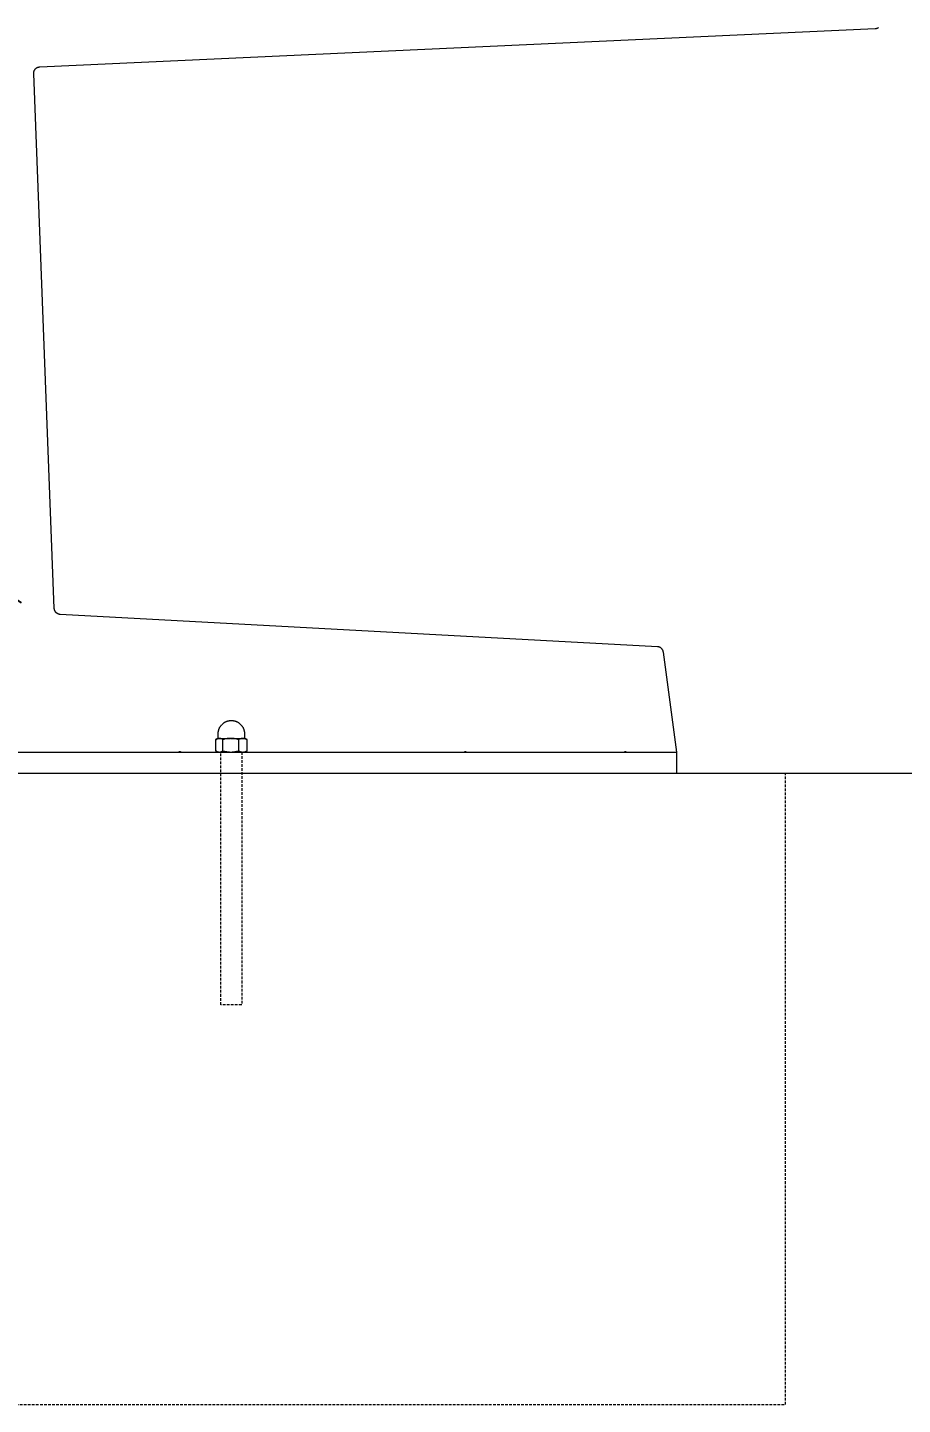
# Model space of a CAD drawing. Header units: millimetres. Extents: x -80 to 4518, y -398 to 2524.
# Drawn here: x 2265 to 2681, y 1078 to 1732 of the extents above; entities that cross this region are included whole.
import ezdxf

# ---------------------------------------------------------------- set-up
doc = ezdxf.new("R2010")
doc.units = ezdxf.units.MM
doc.linetypes.add('HIDDEN', pattern=[1.905, 1.27, -0.635])
for name, color, linetype, lineweight in [('ZANO_R', 7, 'Continuous', 0), ('ZANO_R_przerywana', 7, 'HIDDEN', 0), ('ZANO_W', 1, 'Continuous', 0)]:
    doc.layers.add(name, color=color, linetype=linetype, lineweight=lineweight)
doc.styles.add('Arial', font='arial.ttf')
doc.styles.get("Standard").update_dxf_attribs({"font": 'ARIALUNI.TTF'})
doc.dimstyles.new('pl i ang', dxfattribs={"dimtxt": 50, "dimasz": 50, "dimexe": 1.25, "dimexo": 0.625, "dimgap": 10, "dimtad": 1, "dimtoh": 1, "dimtxsty": 'Standard', "dimcen": 2.5, "dimclrd": 1, "dimclre": 1, "dimclrt": 1, "dimadec": 0, "dimazin": 0, "dimtfac": 1, "dimtmove": 0, "dimatfit": 3, "dimfxl": 1, "dimarcsym": 1})

# ---------------------------------------------------------------- blocks, each defined once
blk = doc.blocks.new('*D388')
at = {"layer": 'ZANO_W', "color": 1, "lineweight": -2}
blk.add_line((2189.64, 1454.5), (2185.06, 1488.61), dxfattribs=at)
for start, end in [(97.64193, 180), (52.45452, 75.04823), (202.59371, 225.18741)]:
    blk.add_arc((2199.97, 1377.51), 102.1, start, end, dxfattribs=at)
at = {"layer": 'ZANO_W', "color": 1}
for points in [[(2226.73, 1482.8), (2225.88, 1469.49), (2186.39, 1478.7)], [(2112.24, 1339.59), (2099.17, 1336.97), (2097.87, 1377.51)]]:
    blk.add_solid(points, dxfattribs=at)
at = {"layer": 'ZANO_W', "color": 1, "insert": (2100.03, 1464.93), "char_height": 40, "attachment_point": 5, "rotation": 48.82097, "style": 'Arial'}
blk.add_mtext('82%%d', dxfattribs=at)

msp = doc.modelspace()

# ---------------------------------------------------------------- linework, layer by layer
at = {"layer": 'ZANO_R'}
for p, q in [((2270.95, 1713.23), (2667.99, 1731.45)), ((2667.99, 1731.45), (2668.09, 1731.46)), ((2668.09, 1731.46), (2668.2, 1731.47)), ((2668.2, 1731.47), (2668.3, 1731.48)), ((2668.3, 1731.48), (2668.41, 1731.5)), ((2668.41, 1731.5), (2668.51, 1731.52)), ((2668.51, 1731.52), (2668.61, 1731.54)), ((2668.61, 1731.54), (2668.71, 1731.57)), ((2668.71, 1731.57), (2668.81, 1731.6)), ((2668.81, 1731.6), (2668.91, 1731.64)), ((2668.91, 1731.64), (2669.01, 1731.68)), ((2669.01, 1731.68), (2669.1, 1731.72)), ((2669.1, 1731.72), (2669.2, 1731.77)), ((2669.2, 1731.77), (2669.29, 1731.81)), ((2669.29, 1731.81), (2669.38, 1731.87)), ((2669.38, 1731.87), (2669.47, 1731.92)), ((2669.47, 1731.92), (2669.56, 1731.98)), ((2268.08, 1710.22), (2268.09, 1710.33)), ((2268.09, 1710.12), (2268.08, 1710.22)), ((2268.09, 1710.43), (2268.1, 1710.54)), ((2268.09, 1710.33), (2268.09, 1710.43)), ((2277.83, 1455.86), (2268.09, 1710.12)), ((2268.1, 1710.54), (2268.11, 1710.64)), ((2268.11, 1710.64), (2268.13, 1710.74)), ((2268.13, 1710.74), (2268.15, 1710.85)), ((2268.15, 1710.85), (2268.17, 1710.95)), ((2268.17, 1710.95), (2268.2, 1711.05)), ((2268.2, 1711.05), (2268.23, 1711.15)), ((2268.23, 1711.15), (2268.26, 1711.25)), ((2268.26, 1711.25), (2268.3, 1711.34)), ((2268.3, 1711.34), (2268.34, 1711.44)), ((2268.34, 1711.44), (2268.38, 1711.53)), ((2268.38, 1711.53), (2268.43, 1711.63)), ((2268.43, 1711.63), (2268.48, 1711.72)), ((2268.48, 1711.72), (2268.53, 1711.81)), ((2268.53, 1711.81), (2268.59, 1711.9)), ((2268.59, 1711.9), (2268.65, 1711.98)), ((2268.65, 1711.98), (2268.71, 1712.07)), ((2268.71, 1712.07), (2268.77, 1712.15)), ((2268.77, 1712.15), (2268.84, 1712.23)), ((2268.84, 1712.23), (2268.91, 1712.3)), ((2268.91, 1712.3), (2268.98, 1712.38)), ((2268.98, 1712.38), (2269.06, 1712.45)), ((2269.06, 1712.45), (2269.14, 1712.52)), ((2269.14, 1712.52), (2269.22, 1712.58)), ((2269.22, 1712.58), (2269.3, 1712.65)), ((2269.3, 1712.65), (2269.39, 1712.71)), ((2269.39, 1712.71), (2269.47, 1712.77)), ((2269.47, 1712.77), (2269.56, 1712.82)), ((2269.56, 1712.82), (2269.65, 1712.87)), ((2269.65, 1712.87), (2269.75, 1712.92)), ((2269.75, 1712.92), (2269.84, 1712.96)), ((2269.84, 1712.96), (2269.93, 1713.01)), ((2269.93, 1713.01), (2270.03, 1713.04)), ((2270.03, 1713.04), (2270.13, 1713.08)), ((2270.13, 1713.08), (2270.23, 1713.11)), ((2270.23, 1713.11), (2270.33, 1713.14)), ((2270.33, 1713.14), (2270.43, 1713.16)), ((2270.43, 1713.16), (2270.53, 1713.18)), ((2270.53, 1713.18), (2270.64, 1713.2)), ((2270.64, 1713.2), (2270.74, 1713.22)), ((2270.74, 1713.22), (2270.84, 1713.23)), ((2270.84, 1713.23), (2270.95, 1713.23)), ((2277.84, 1455.76), (2277.83, 1455.86)), ((2277.85, 1455.65), (2277.84, 1455.76)), ((2277.86, 1455.55), (2277.85, 1455.65)), ((2277.88, 1455.45), (2277.86, 1455.55)), ((2277.9, 1455.35), (2277.88, 1455.45)), ((2277.92, 1455.25), (2277.9, 1455.35)), ((2277.95, 1455.15), (2277.92, 1455.25)), ((2277.98, 1455.05), (2277.95, 1455.15)), ((2278.01, 1454.95), (2277.98, 1455.05)), ((2278.05, 1454.86), (2278.01, 1454.95)), ((2278.09, 1454.76), (2278.05, 1454.86)), ((2278.13, 1454.67), (2278.09, 1454.76)), ((2278.18, 1454.58), (2278.13, 1454.67)), ((2278.23, 1454.48), (2278.18, 1454.58)), ((2278.28, 1454.4), (2278.23, 1454.48)), ((2278.33, 1454.31), (2278.28, 1454.4)), ((2278.39, 1454.22), (2278.33, 1454.31)), ((2278.45, 1454.14), (2278.39, 1454.22)), ((2278.52, 1454.06), (2278.45, 1454.14)), ((2278.59, 1453.98), (2278.52, 1454.06)), ((2278.66, 1453.91), (2278.59, 1453.98)), ((2278.73, 1453.83), (2278.66, 1453.91)), ((2278.8, 1453.76), (2278.73, 1453.83)), ((2278.88, 1453.69), (2278.8, 1453.76)), ((2278.96, 1453.63), (2278.88, 1453.69)), ((2279.04, 1453.57), (2278.96, 1453.63)), ((2279.13, 1453.51), (2279.04, 1453.57)), ((2279.21, 1453.45), (2279.13, 1453.51)), ((2279.3, 1453.39), (2279.21, 1453.45)), ((2279.39, 1453.34), (2279.3, 1453.39)), ((2279.48, 1453.3), (2279.39, 1453.34)), ((2279.57, 1453.25), (2279.48, 1453.3)), ((2279.67, 1453.21), (2279.57, 1453.25)), ((2279.76, 1453.17), (2279.67, 1453.21)), ((2279.86, 1453.14), (2279.76, 1453.17)), ((2279.96, 1453.1), (2279.86, 1453.14)), ((2280.06, 1453.08), (2279.96, 1453.1)), ((2280.16, 1453.05), (2280.06, 1453.08)), ((2280.26, 1453.03), (2280.16, 1453.05)), ((2280.36, 1453.01), (2280.26, 1453.03)), ((2280.46, 1453), (2280.36, 1453.01)), ((2280.57, 1452.99), (2280.46, 1453)), ((2280.67, 1452.98), (2280.57, 1452.99)), ((2564.48, 1437.64), (2280.67, 1452.98)), ((2564.58, 1437.63), (2564.48, 1437.64)), ((2564.68, 1437.62), (2564.58, 1437.63)), ((2564.78, 1437.61), (2564.68, 1437.62)), ((2564.89, 1437.59), (2564.78, 1437.61)), ((2564.99, 1437.57), (2564.89, 1437.59)), ((2565.09, 1437.54), (2564.99, 1437.57)), ((2565.19, 1437.51), (2565.09, 1437.54)), ((2565.29, 1437.48), (2565.19, 1437.51)), ((2565.39, 1437.45), (2565.29, 1437.48)), ((2565.48, 1437.41), (2565.39, 1437.45)), ((2565.58, 1437.37), (2565.48, 1437.41)), ((2565.67, 1437.32), (2565.58, 1437.37)), ((2565.76, 1437.27), (2565.67, 1437.32)), ((2565.85, 1437.22), (2565.76, 1437.27)), ((2565.94, 1437.17), (2565.85, 1437.22)), ((2566.03, 1437.11), (2565.94, 1437.17)), ((2566.11, 1437.05), (2566.03, 1437.11)), ((2566.19, 1436.98), (2566.11, 1437.05)), ((2566.27, 1436.92), (2566.19, 1436.98)), ((2566.35, 1436.85), (2566.27, 1436.92)), ((2566.42, 1436.78), (2566.35, 1436.85)), ((2566.5, 1436.7), (2566.42, 1436.78)), ((2566.57, 1436.63), (2566.5, 1436.7)), ((2566.63, 1436.55), (2566.57, 1436.63)), ((2566.7, 1436.46), (2566.63, 1436.55)), ((2566.76, 1436.38), (2566.7, 1436.46)), ((2566.82, 1436.3), (2566.76, 1436.38)), ((2566.87, 1436.21), (2566.82, 1436.3)), ((2566.93, 1436.12), (2566.87, 1436.21)), ((2566.98, 1436.03), (2566.93, 1436.12)), ((2567.02, 1435.93), (2566.98, 1436.03)), ((2567.06, 1435.84), (2567.02, 1435.93)), ((2567.1, 1435.74), (2567.06, 1435.84)), ((2567.14, 1435.65), (2567.1, 1435.74)), ((2567.17, 1435.55), (2567.14, 1435.65)), ((2567.2, 1435.45), (2567.17, 1435.55)), ((2567.23, 1435.35), (2567.2, 1435.45)), ((2567.25, 1435.25), (2567.23, 1435.35)), ((2567.27, 1435.15), (2567.25, 1435.25)), ((2567.29, 1435.04), (2567.27, 1435.15)), ((2573.67, 1387.51), (2567.29, 1435.04)), ((2357.25, 1400.44), (2357.4, 1400.59)), ((2357.4, 1400.59), (2357.55, 1400.75)), ((2357.55, 1400.75), (2357.7, 1400.9)), ((2357.7, 1400.9), (2357.86, 1401.04)), ((2357.86, 1401.04), (2358.02, 1401.18)), ((2358.02, 1401.18), (2358.19, 1401.31)), ((2358.19, 1401.31), (2358.36, 1401.43)), ((2358.36, 1401.43), (2358.54, 1401.55)), ((2358.54, 1401.55), (2358.72, 1401.67)), ((2358.72, 1401.67), (2358.9, 1401.78)), ((2358.9, 1401.78), (2359.09, 1401.88)), ((2359.09, 1401.88), (2359.28, 1401.97)), ((2359.28, 1401.97), (2359.48, 1402.06)), ((2359.48, 1402.06), (2359.67, 1402.14)), ((2359.67, 1402.14), (2359.87, 1402.22)), ((2359.87, 1402.22), (2360.07, 1402.28)), ((2360.07, 1402.28), (2360.28, 1402.35)), ((2360.28, 1402.35), (2360.49, 1402.4)), ((2360.49, 1402.4), (2360.69, 1402.45)), ((2360.69, 1402.45), (2360.9, 1402.49)), ((2360.9, 1402.49), (2361.11, 1402.52)), ((2361.11, 1402.52), (2361.33, 1402.54)), ((2361.33, 1402.54), (2361.54, 1402.56)), ((2361.54, 1402.56), (2361.75, 1402.57)), ((2361.75, 1402.57), (2361.97, 1402.58)), ((2361.97, 1402.58), (2362.18, 1402.57)), ((2362.18, 1402.57), (2362.39, 1402.56)), ((2362.39, 1402.56), (2362.6, 1402.54)), ((2362.6, 1402.54), (2362.82, 1402.52)), ((2362.82, 1402.52), (2363.03, 1402.49)), ((2363.03, 1402.49), (2363.24, 1402.45)), ((2363.24, 1402.45), (2363.45, 1402.4)), ((2363.45, 1402.4), (2363.65, 1402.35)), ((2363.65, 1402.35), (2363.86, 1402.28)), ((2363.86, 1402.28), (2364.06, 1402.22)), ((2364.06, 1402.22), (2364.26, 1402.14)), ((2364.26, 1402.14), (2364.46, 1402.06)), ((2364.46, 1402.06), (2364.65, 1401.97)), ((2364.65, 1401.97), (2364.84, 1401.88)), ((2364.84, 1401.88), (2365.03, 1401.78)), ((2365.03, 1401.78), (2365.21, 1401.67)), ((2365.21, 1401.67), (2365.39, 1401.55)), ((2365.39, 1401.55), (2365.57, 1401.43)), ((2365.57, 1401.43), (2365.74, 1401.31)), ((2365.74, 1401.31), (2365.91, 1401.18)), ((2365.91, 1401.18), (2366.07, 1401.04)), ((2366.07, 1401.04), (2366.23, 1400.9)), ((2366.23, 1400.9), (2366.38, 1400.75)), ((2366.38, 1400.75), (2366.53, 1400.59)), ((2366.53, 1400.59), (2366.68, 1400.44)), ((2354.68, 1393.62), (2355.47, 1394.08)), ((2355.35, 1393.93), (2355.25, 1393.89)), ((2355.45, 1393.96), (2355.35, 1393.93)), ((2355.56, 1393.99), (2355.45, 1393.96)), ((2355.47, 1394.08), (2355.47, 1394.08)), ((2355.47, 1394.08), (2355.47, 1394.08)), ((2355.47, 1394.08), (2355.47, 1394.08)), ((2355.47, 1394.08), (2355.47, 1394.08)), ((2355.47, 1394.08), (2355.47, 1394.08)), ((2355.47, 1394.08), (2355.47, 1394.08)), ((2355.47, 1394.08), (2355.51, 1394.08)), ((2355.51, 1394.08), (2355.64, 1394.08)), ((2355.67, 1394.01), (2355.56, 1393.99)), ((2355.6, 1394.08), (2355.72, 1394.2)), ((2355.64, 1394.08), (2356.16, 1394.08)), ((2355.78, 1394.03), (2355.67, 1394.01)), ((2355.72, 1396.54), (2355.73, 1396.75)), ((2355.72, 1396.33), (2355.72, 1396.54)), ((2355.72, 1394.2), (2355.72, 1396.33)), ((2355.73, 1396.75), (2355.75, 1396.97)), ((2355.75, 1396.97), (2355.77, 1397.18)), ((2355.77, 1397.18), (2355.81, 1397.39)), ((2355.88, 1394.05), (2355.78, 1394.03)), ((2355.81, 1397.39), (2355.85, 1397.6)), ((2355.85, 1397.6), (2355.89, 1397.81)), ((2355.99, 1394.06), (2355.88, 1394.05)), ((2355.89, 1397.81), (2355.95, 1398.01)), ((2355.95, 1398.01), (2356.01, 1398.22)), ((2356.1, 1394.07), (2355.99, 1394.06)), ((2356.01, 1398.22), (2356.08, 1398.42)), ((2356.08, 1398.42), (2356.15, 1398.62)), ((2356.21, 1394.08), (2356.1, 1394.07)), ((2356.15, 1398.62), (2356.23, 1398.82)), ((2356.32, 1394.07), (2356.21, 1394.08)), ((2356.23, 1398.82), (2356.32, 1399.01)), ((2356.26, 1394.08), (2361.58, 1394.08)), ((2356.32, 1399.01), (2356.42, 1399.2)), ((2356.43, 1394.06), (2356.32, 1394.07)), ((2356.42, 1399.2), (2356.52, 1399.39)), ((2356.54, 1394.05), (2356.43, 1394.06)), ((2356.52, 1399.39), (2356.63, 1399.57)), ((2356.65, 1394.03), (2356.54, 1394.05)), ((2356.63, 1399.57), (2356.74, 1399.76)), ((2356.75, 1394.01), (2356.65, 1394.03)), ((2356.74, 1399.76), (2356.86, 1399.93)), ((2356.86, 1393.99), (2356.75, 1394.01)), ((2356.86, 1399.93), (2356.99, 1400.1)), ((2356.97, 1393.96), (2356.86, 1393.99)), ((2357.07, 1393.93), (2356.97, 1393.96)), ((2356.99, 1400.1), (2357.12, 1400.27)), ((2357.18, 1393.89), (2357.07, 1393.93)), ((2357.12, 1400.27), (2357.25, 1400.44)), ((2360.02, 1393.95), (2359.6, 1393.89)), ((2360.44, 1394), (2360.02, 1393.95)), ((2360.86, 1394.04), (2360.44, 1394)), ((2361.28, 1394.07), (2360.86, 1394.04)), ((2361.71, 1394.08), (2361.28, 1394.07)), ((2362.13, 1394.07), (2361.71, 1394.08)), ((2361.82, 1394.08), (2367.41, 1394.08)), ((2362.55, 1394.04), (2362.13, 1394.07)), ((2362.97, 1394), (2362.55, 1394.04)), ((2363.39, 1393.95), (2362.97, 1394)), ((2363.81, 1393.89), (2363.39, 1393.95)), ((2366.49, 1393.93), (2366.35, 1393.89)), ((2366.63, 1393.97), (2366.49, 1393.93)), ((2366.76, 1394), (2366.63, 1393.97)), ((2366.68, 1400.44), (2366.81, 1400.27)), ((2366.9, 1394.02), (2366.76, 1394)), ((2366.81, 1400.27), (2366.95, 1400.1)), ((2367.04, 1394.04), (2366.9, 1394.02)), ((2366.95, 1400.1), (2367.07, 1399.93)), ((2367.18, 1394.06), (2367.04, 1394.04)), ((2367.07, 1399.93), (2367.19, 1399.76)), ((2367.32, 1394.07), (2367.18, 1394.06)), ((2367.19, 1399.76), (2367.31, 1399.57)), ((2367.31, 1399.57), (2367.41, 1399.39)), ((2367.46, 1394.08), (2367.32, 1394.07)), ((2367.41, 1399.39), (2367.51, 1399.2)), ((2367.6, 1394.07), (2367.46, 1394.08)), ((2367.51, 1399.2), (2367.61, 1399.01)), ((2367.52, 1394.08), (2368.47, 1394.08)), ((2367.74, 1394.06), (2367.6, 1394.07)), ((2367.61, 1399.01), (2367.7, 1398.82)), ((2367.7, 1398.82), (2367.78, 1398.62)), ((2367.88, 1394.04), (2367.74, 1394.06)), ((2367.78, 1398.62), (2367.85, 1398.42)), ((2367.85, 1398.42), (2367.92, 1398.22)), ((2368.02, 1394.02), (2367.88, 1394.04)), ((2367.92, 1398.22), (2367.98, 1398.01)), ((2367.98, 1398.01), (2368.04, 1397.81)), ((2368.16, 1394), (2368.02, 1394.02)), ((2368.04, 1397.81), (2368.08, 1397.6)), ((2368.08, 1397.6), (2368.12, 1397.39)), ((2368.12, 1397.39), (2368.16, 1397.18)), ((2368.16, 1397.18), (2368.18, 1396.97)), ((2368.3, 1393.97), (2368.16, 1394)), ((2368.18, 1396.97), (2368.2, 1396.75)), ((2368.2, 1396.75), (2368.21, 1396.54)), ((2368.21, 1396.54), (2368.22, 1396.33)), ((2368.22, 1396.33), (2368.22, 1394.2)), ((2368.22, 1394.2), (2368.22, 1394.19)), ((2368.22, 1394.19), (2368.22, 1394.19)), ((2368.22, 1394.19), (2368.22, 1394.19)), ((2368.22, 1394.19), (2368.22, 1394.18)), ((2368.22, 1394.18), (2368.22, 1394.18)), ((2368.22, 1394.18), (2368.22, 1394.17)), ((2368.22, 1394.17), (2368.22, 1394.17)), ((2368.22, 1394.17), (2368.22, 1394.16)), ((2368.22, 1394.16), (2368.22, 1394.16)), ((2368.22, 1394.16), (2368.22, 1394.16)), ((2368.22, 1394.16), (2368.22, 1394.15)), ((2368.22, 1394.15), (2368.23, 1394.15)), ((2368.23, 1394.15), (2368.23, 1394.15)), ((2368.23, 1394.15), (2368.23, 1394.14)), ((2368.23, 1394.14), (2368.23, 1394.14)), ((2368.23, 1394.14), (2368.23, 1394.13)), ((2368.23, 1394.13), (2368.24, 1394.13)), ((2368.24, 1394.13), (2368.24, 1394.13)), ((2368.24, 1394.13), (2368.24, 1394.12)), ((2368.24, 1394.12), (2368.24, 1394.12)), ((2368.24, 1394.12), (2368.25, 1394.12)), ((2368.25, 1394.12), (2368.25, 1394.11)), ((2368.25, 1394.11), (2368.25, 1394.11)), ((2368.25, 1394.11), (2368.25, 1394.11)), ((2368.25, 1394.11), (2368.26, 1394.11)), ((2368.26, 1394.11), (2368.26, 1394.1)), ((2368.26, 1394.1), (2368.26, 1394.1)), ((2368.26, 1394.1), (2368.27, 1394.1)), ((2368.27, 1394.1), (2368.27, 1394.1)), ((2368.27, 1394.1), (2368.27, 1394.09)), ((2368.27, 1394.09), (2368.28, 1394.09)), ((2368.28, 1394.09), (2368.28, 1394.09)), ((2368.28, 1394.09), (2368.29, 1394.09)), ((2368.29, 1394.09), (2368.29, 1394.09)), ((2368.29, 1394.09), (2368.29, 1394.08)), ((2368.29, 1394.08), (2368.3, 1394.08)), ((2368.3, 1394.08), (2368.3, 1394.08)), ((2368.3, 1394.08), (2368.31, 1394.08)), ((2368.43, 1393.93), (2368.3, 1393.97)), ((2368.31, 1394.08), (2368.31, 1394.08)), ((2368.31, 1394.08), (2368.31, 1394.08)), ((2368.31, 1394.08), (2368.32, 1394.08)), ((2368.57, 1393.89), (2368.43, 1393.93)), ((2368.47, 1394.08), (2369.31, 1393.59)), ((2241.12, 1387.51), (2569.82, 1387.51)), ((2336.77, 1387.51), (2336.79, 1387.53)), ((2336.79, 1387.53), (2336.82, 1387.55)), ((2336.82, 1387.55), (2336.84, 1387.57)), ((2336.84, 1387.57), (2336.87, 1387.6)), ((2336.87, 1387.6), (2336.9, 1387.62)), ((2336.9, 1387.62), (2336.92, 1387.63)), ((2336.92, 1387.63), (2336.95, 1387.65)), ((2336.95, 1387.65), (2336.98, 1387.67)), ((2336.98, 1387.67), (2337.01, 1387.69)), ((2337.01, 1387.69), (2337.04, 1387.7)), ((2337.04, 1387.7), (2337.07, 1387.72)), ((2337.07, 1387.72), (2337.11, 1387.73)), ((2337.11, 1387.73), (2337.14, 1387.74)), ((2337.14, 1387.74), (2337.17, 1387.75)), ((2337.17, 1387.75), (2337.2, 1387.76)), ((2337.2, 1387.76), (2337.24, 1387.77)), ((2337.24, 1387.77), (2337.27, 1387.78)), ((2337.27, 1387.78), (2337.3, 1387.78)), ((2337.3, 1387.78), (2337.34, 1387.79)), ((2337.34, 1387.79), (2337.37, 1387.79)), ((2337.37, 1387.79), (2337.4, 1387.8)), ((2337.4, 1387.8), (2337.44, 1387.8)), ((2337.44, 1387.8), (2337.47, 1387.8)), ((2337.47, 1387.8), (2337.51, 1387.8)), ((2337.51, 1387.8), (2337.54, 1387.8)), ((2337.54, 1387.8), (2337.57, 1387.79)), ((2337.57, 1387.79), (2337.61, 1387.79)), ((2337.61, 1387.79), (2337.64, 1387.78)), ((2337.64, 1387.78), (2337.68, 1387.78)), ((2337.68, 1387.78), (2337.71, 1387.77)), ((2337.71, 1387.77), (2337.74, 1387.76)), ((2337.74, 1387.76), (2337.77, 1387.75)), ((2337.77, 1387.75), (2337.81, 1387.74)), ((2337.81, 1387.74), (2337.84, 1387.73)), ((2337.84, 1387.73), (2337.87, 1387.72)), ((2337.87, 1387.72), (2337.9, 1387.7)), ((2337.9, 1387.7), (2337.93, 1387.69)), ((2337.93, 1387.69), (2337.96, 1387.67)), ((2337.96, 1387.67), (2337.99, 1387.65)), ((2337.99, 1387.65), (2338.02, 1387.63)), ((2338.02, 1387.63), (2338.05, 1387.62)), ((2338.05, 1387.62), (2338.08, 1387.6)), ((2338.08, 1387.6), (2338.1, 1387.57)), ((2338.1, 1387.57), (2338.13, 1387.55)), ((2338.13, 1387.55), (2338.15, 1387.53)), ((2338.15, 1387.53), (2338.18, 1387.51)), ((2354.56, 1393.56), (2354.47, 1393.5)), ((2354.47, 1393.5), (2354.47, 1388.16)), ((2354.47, 1388.16), (2354.56, 1388.1)), ((2354.65, 1393.62), (2354.56, 1393.56)), ((2354.56, 1388.1), (2354.65, 1388.04)), ((2354.75, 1393.67), (2354.65, 1393.62)), ((2354.65, 1388.04), (2354.75, 1387.99)), ((2355.47, 1387.58), (2354.68, 1388.03)), ((2354.84, 1393.72), (2354.75, 1393.67)), ((2354.75, 1387.99), (2354.84, 1387.93)), ((2354.94, 1393.77), (2354.84, 1393.72)), ((2354.84, 1387.93), (2354.94, 1387.89)), ((2355.04, 1393.81), (2354.94, 1393.77)), ((2354.94, 1387.89), (2355.04, 1387.84)), ((2355.47, 1387.58), (2354.97, 1387.58)), ((2355.14, 1393.85), (2355.04, 1393.81)), ((2355.04, 1387.84), (2355.14, 1387.8)), ((2355.25, 1393.89), (2355.14, 1393.85)), ((2355.14, 1387.8), (2355.25, 1387.76)), ((2355.25, 1387.76), (2355.35, 1387.73)), ((2355.35, 1387.73), (2355.45, 1387.7)), ((2355.45, 1387.7), (2355.56, 1387.67)), ((2355.47, 1387.58), (2356.16, 1387.58)), ((2355.56, 1387.67), (2355.67, 1387.64)), ((2355.67, 1387.64), (2355.78, 1387.62)), ((2355.78, 1387.62), (2355.88, 1387.61)), ((2355.88, 1387.61), (2355.99, 1387.59)), ((2355.99, 1387.59), (2356.1, 1387.58)), ((2356.1, 1387.58), (2356.21, 1387.58)), ((2356.21, 1387.58), (2356.32, 1387.58)), ((2356.26, 1387.58), (2361.6, 1387.58)), ((2356.32, 1387.58), (2356.43, 1387.59)), ((2356.43, 1387.59), (2356.54, 1387.61)), ((2356.54, 1387.61), (2356.65, 1387.62)), ((2356.65, 1387.62), (2356.75, 1387.64)), ((2356.75, 1387.64), (2356.86, 1387.67)), ((2356.86, 1387.67), (2356.97, 1387.7)), ((2356.97, 1387.7), (2357.07, 1387.73)), ((2357.07, 1387.73), (2357.18, 1387.76)), ((2357.28, 1393.85), (2357.18, 1393.89)), ((2357.18, 1387.76), (2357.28, 1387.8)), ((2357.38, 1393.81), (2357.28, 1393.85)), ((2357.28, 1387.8), (2357.38, 1387.84)), ((2357.48, 1393.77), (2357.38, 1393.81)), ((2357.38, 1387.84), (2357.48, 1387.89)), ((2357.58, 1393.72), (2357.48, 1393.77)), ((2357.48, 1387.89), (2357.58, 1387.93)), ((2357.68, 1393.67), (2357.58, 1393.72)), ((2357.58, 1387.93), (2357.68, 1387.99)), ((2357.77, 1393.62), (2357.68, 1393.67)), ((2357.68, 1387.99), (2357.77, 1388.04)), ((2357.86, 1393.56), (2357.77, 1393.62)), ((2357.77, 1388.04), (2357.86, 1388.1)), ((2357.96, 1393.5), (2357.86, 1393.56)), ((2357.86, 1388.1), (2357.96, 1388.16)), ((2358.36, 1393.61), (2357.96, 1393.5)), ((2357.96, 1388.16), (2357.96, 1393.5)), ((2357.96, 1388.16), (2358.36, 1388.04)), ((2358.77, 1393.72), (2358.36, 1393.61)), ((2358.36, 1388.04), (2358.77, 1387.94)), ((2359.19, 1393.81), (2358.77, 1393.72)), ((2358.77, 1387.94), (2359.19, 1387.85)), ((2359.6, 1393.89), (2359.19, 1393.81)), ((2359.19, 1387.85), (2359.6, 1387.77)), ((2359.6, 1387.77), (2360.02, 1387.7)), ((2360.02, 1387.7), (2360.44, 1387.65)), ((2360.44, 1387.65), (2360.86, 1387.61)), ((2360.86, 1387.61), (2361.28, 1387.59)), ((2361.28, 1387.59), (2361.71, 1387.58)), ((2361.71, 1387.58), (2362.13, 1387.59)), ((2361.82, 1387.58), (2367.41, 1387.58)), ((2362.13, 1387.59), (2362.55, 1387.61)), ((2362.55, 1387.61), (2362.97, 1387.65)), ((2362.97, 1387.65), (2363.39, 1387.7)), ((2363.39, 1387.7), (2363.81, 1387.77)), ((2364.23, 1393.81), (2363.81, 1393.89)), ((2363.81, 1387.77), (2364.23, 1387.85)), ((2364.64, 1393.72), (2364.23, 1393.81)), ((2364.23, 1387.85), (2364.64, 1387.94)), ((2365.05, 1393.61), (2364.64, 1393.72)), ((2364.64, 1387.94), (2365.05, 1388.04)), ((2365.46, 1393.5), (2365.05, 1393.61)), ((2365.05, 1388.04), (2365.46, 1388.16)), ((2365.58, 1393.57), (2365.46, 1393.5)), ((2365.46, 1388.16), (2365.46, 1393.5)), ((2365.46, 1388.16), (2365.58, 1388.09)), ((2365.7, 1393.63), (2365.58, 1393.57)), ((2365.58, 1388.09), (2365.7, 1388.02)), ((2365.83, 1393.69), (2365.7, 1393.63)), ((2365.7, 1388.02), (2365.83, 1387.96)), ((2365.96, 1393.75), (2365.83, 1393.69)), ((2365.83, 1387.96), (2365.96, 1387.91)), ((2366.09, 1393.8), (2365.96, 1393.75)), ((2365.96, 1387.91), (2366.09, 1387.85)), ((2366.22, 1393.85), (2366.09, 1393.8)), ((2366.09, 1387.85), (2366.22, 1387.81)), ((2366.35, 1393.89), (2366.22, 1393.85)), ((2366.22, 1387.81), (2366.35, 1387.76)), ((2366.35, 1387.76), (2366.49, 1387.72)), ((2366.49, 1387.72), (2366.63, 1387.69)), ((2366.63, 1387.69), (2366.76, 1387.66)), ((2366.76, 1387.66), (2366.9, 1387.63)), ((2366.9, 1387.63), (2367.04, 1387.61)), ((2367.04, 1387.61), (2367.18, 1387.6)), ((2367.18, 1387.6), (2367.32, 1387.58)), ((2367.32, 1387.58), (2367.46, 1387.58)), ((2367.46, 1387.58), (2367.6, 1387.58)), ((2367.52, 1387.58), (2368.47, 1387.58)), ((2367.6, 1387.58), (2367.74, 1387.6)), ((2367.74, 1387.6), (2367.88, 1387.61)), ((2367.88, 1387.61), (2368.02, 1387.63)), ((2368.02, 1387.63), (2368.16, 1387.66)), ((2368.16, 1387.66), (2368.3, 1387.69)), ((2368.3, 1387.69), (2368.43, 1387.72)), ((2368.43, 1387.72), (2368.57, 1387.76)), ((2369.31, 1388.06), (2368.47, 1387.58)), ((2368.97, 1387.58), (2368.47, 1387.58)), ((2368.7, 1393.85), (2368.57, 1393.89)), ((2368.57, 1387.76), (2368.7, 1387.81)), ((2368.83, 1393.8), (2368.7, 1393.85)), ((2368.7, 1387.81), (2368.83, 1387.85)), ((2368.96, 1393.75), (2368.83, 1393.8)), ((2368.83, 1387.85), (2368.96, 1387.91)), ((2369.09, 1393.69), (2368.96, 1393.75)), ((2368.96, 1387.91), (2369.09, 1387.96)), ((2369.22, 1393.63), (2369.09, 1393.69)), ((2369.09, 1387.96), (2369.22, 1388.02)), ((2369.34, 1393.57), (2369.22, 1393.63)), ((2369.22, 1388.02), (2369.34, 1388.09)), ((2369.31, 1393.59), (2369.46, 1393.5)), ((2369.46, 1388.16), (2369.31, 1388.06)), ((2369.46, 1393.5), (2369.34, 1393.57)), ((2369.34, 1388.09), (2369.46, 1388.16)), ((2369.46, 1388.16), (2369.46, 1393.5)), ((2472.45, 1387.51), (2472.48, 1387.53)), ((2472.48, 1387.53), (2472.5, 1387.55)), ((2472.5, 1387.55), (2472.53, 1387.57)), ((2472.53, 1387.57), (2472.55, 1387.6)), ((2472.55, 1387.6), (2472.58, 1387.62)), ((2472.58, 1387.62), (2472.61, 1387.63)), ((2472.61, 1387.63), (2472.64, 1387.65)), ((2472.64, 1387.65), (2472.67, 1387.67)), ((2472.67, 1387.67), (2472.7, 1387.69)), ((2472.7, 1387.69), (2472.73, 1387.7)), ((2472.73, 1387.7), (2472.76, 1387.72)), ((2472.76, 1387.72), (2472.79, 1387.73)), ((2472.79, 1387.73), (2472.82, 1387.74)), ((2472.82, 1387.74), (2472.86, 1387.75)), ((2472.86, 1387.75), (2472.89, 1387.76)), ((2472.89, 1387.76), (2472.92, 1387.77)), ((2472.92, 1387.77), (2472.95, 1387.78)), ((2472.95, 1387.78), (2472.99, 1387.78)), ((2472.99, 1387.78), (2473.02, 1387.79)), ((2473.02, 1387.79), (2473.06, 1387.79)), ((2473.06, 1387.79), (2473.09, 1387.8)), ((2473.09, 1387.8), (2473.12, 1387.8)), ((2473.12, 1387.8), (2473.16, 1387.8)), ((2473.16, 1387.8), (2473.19, 1387.8)), ((2473.19, 1387.8), (2473.23, 1387.8)), ((2473.23, 1387.8), (2473.26, 1387.79)), ((2473.26, 1387.79), (2473.29, 1387.79)), ((2473.29, 1387.79), (2473.33, 1387.78)), ((2473.33, 1387.78), (2473.36, 1387.78)), ((2473.36, 1387.78), (2473.39, 1387.77)), ((2473.39, 1387.77), (2473.43, 1387.76)), ((2473.43, 1387.76), (2473.46, 1387.75)), ((2473.46, 1387.75), (2473.49, 1387.74)), ((2473.49, 1387.74), (2473.52, 1387.73)), ((2473.52, 1387.73), (2473.56, 1387.72)), ((2473.56, 1387.72), (2473.59, 1387.7)), ((2473.59, 1387.7), (2473.62, 1387.69)), ((2473.62, 1387.69), (2473.65, 1387.67)), ((2473.65, 1387.67), (2473.68, 1387.65)), ((2473.68, 1387.65), (2473.71, 1387.63)), ((2473.71, 1387.63), (2473.73, 1387.62)), ((2473.73, 1387.62), (2473.76, 1387.6)), ((2473.76, 1387.6), (2473.79, 1387.57)), ((2473.79, 1387.57), (2473.82, 1387.55)), ((2473.82, 1387.55), (2473.84, 1387.53)), ((2473.84, 1387.53), (2473.87, 1387.51)), ((2548.47, 1387.51), (2548.49, 1387.53)), ((2548.49, 1387.53), (2548.52, 1387.55)), ((2548.52, 1387.55), (2548.54, 1387.57)), ((2548.54, 1387.57), (2548.57, 1387.6)), ((2548.57, 1387.6), (2548.6, 1387.62)), ((2548.6, 1387.62), (2548.62, 1387.63)), ((2548.62, 1387.63), (2548.65, 1387.65)), ((2548.65, 1387.65), (2548.68, 1387.67)), ((2548.68, 1387.67), (2548.71, 1387.69)), ((2548.71, 1387.69), (2548.74, 1387.7)), ((2548.74, 1387.7), (2548.77, 1387.72)), ((2548.77, 1387.72), (2548.81, 1387.73)), ((2548.81, 1387.73), (2548.84, 1387.74)), ((2548.84, 1387.74), (2548.87, 1387.75)), ((2548.87, 1387.75), (2548.9, 1387.76)), ((2548.9, 1387.76), (2548.94, 1387.77)), ((2548.94, 1387.77), (2548.97, 1387.78)), ((2548.97, 1387.78), (2549, 1387.78)), ((2549, 1387.78), (2549.04, 1387.79)), ((2549.04, 1387.79), (2549.07, 1387.79)), ((2549.07, 1387.79), (2549.1, 1387.8)), ((2549.1, 1387.8), (2549.14, 1387.8)), ((2549.14, 1387.8), (2549.17, 1387.8)), ((2549.17, 1387.8), (2549.21, 1387.8)), ((2549.21, 1387.8), (2549.24, 1387.8)), ((2549.24, 1387.8), (2549.27, 1387.79)), ((2549.27, 1387.79), (2549.31, 1387.79)), ((2549.31, 1387.79), (2549.34, 1387.78)), ((2549.34, 1387.78), (2549.38, 1387.78)), ((2549.38, 1387.78), (2549.41, 1387.77)), ((2549.41, 1387.77), (2549.44, 1387.76)), ((2549.44, 1387.76), (2549.47, 1387.75)), ((2549.47, 1387.75), (2549.51, 1387.74)), ((2549.51, 1387.74), (2549.54, 1387.73)), ((2549.54, 1387.73), (2549.57, 1387.72)), ((2549.57, 1387.72), (2549.6, 1387.7)), ((2549.6, 1387.7), (2549.63, 1387.69)), ((2549.63, 1387.69), (2549.66, 1387.67)), ((2549.66, 1387.67), (2549.69, 1387.65)), ((2549.69, 1387.65), (2549.72, 1387.63)), ((2549.72, 1387.63), (2549.75, 1387.62)), ((2549.75, 1387.62), (2549.78, 1387.6)), ((2549.78, 1387.6), (2549.8, 1387.57)), ((2549.8, 1387.57), (2549.83, 1387.55)), ((2549.83, 1387.55), (2549.85, 1387.53)), ((2549.85, 1387.53), (2549.88, 1387.51)), ((2569.82, 1387.51), (2573.67, 1387.51)), ((2573.67, 1377.51), (2573.67, 1387.51)), ((2185.32, 1377.51), (2625.32, 1377.51))]:
    msp.add_line(p, q, dxfattribs=at)
msp.add_lwpolyline([(-78.2, 1377.51), (3090.51, 1377.51)], dxfattribs=at)
at = {"layer": 'ZANO_R_przerywana'}
for p, q in [((2356.97, 1267.51), (2356.97, 1387.51)), ((2366.97, 1387.51), (2366.97, 1267.51)), ((2625.32, 1077.51), (2625.32, 1377.51)), ((2366.86, 1267.51), (2356.97, 1267.51)), ((2366.94, 1267.51), (2366.86, 1267.51)), ((2366.96, 1267.51), (2366.94, 1267.51)), ((2366.97, 1267.51), (2366.96, 1267.51)), ((2366.96, 1267.51), (2366.96, 1267.51)), ((2366.97, 1267.51), (2366.97, 1267.51)), ((2366.97, 1267.51), (2366.97, 1267.51)), ((2366.97, 1267.51), (2366.97, 1267.51)), ((2366.97, 1267.51), (2366.97, 1267.51)), ((2366.97, 1267.51), (2366.97, 1267.51)), ((2185.32, 1077.51), (2625.32, 1077.51))]:
    msp.add_line(p, q, dxfattribs=at)

# ---------------------------------------------------------------- dimensions: what is measured, and where the dimension line sits
at = {"layer": 'ZANO_W'}
dim = msp.add_angular_dim_2l(base=(2141.27, 1461.04), line1=((-78.2, 1377.51), (3090.51, 1377.51)), line2=((2194.69, 1416.83), (2190.97, 1444.59)), dimstyle='pl i ang', override={"dimtxt": 40, "dimasz": 40, "dimexe": 10, "dimexo": 10, "dimtoh": 0, "dimdec": 0, "dimtxsty": 'Arial', "dimtdec": 0, "dimtmove": 1}, dxfattribs=at)
dim.commit()
dim.dimension.update_dxf_attribs({"geometry": '*D388', "text_midpoint": (2100.03, 1464.93)})

doc.saveas('drawing.dxf')
